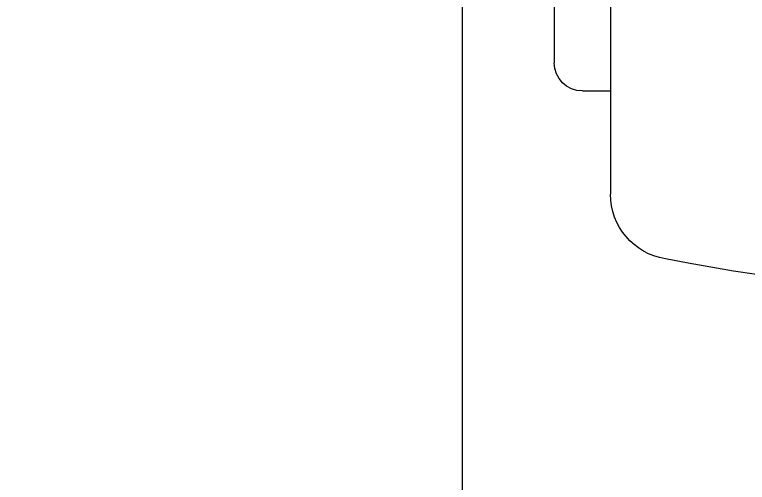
# Model space of a CAD drawing. Header units: metres. Extents: x 75097 to 220762, y -1557923 to -1361206.
# Drawn here: x 193038.7 to 193429.7, y -1455863.5 to -1455613.6 of the extents above; entities that cross this region are included whole.
import ezdxf
from ezdxf import colors
from ezdxf.entities.mleader import LeaderData, LeaderLine
from ezdxf.math import Vec2, Vec3

# ---------------------------------------------------------------- set-up
doc = ezdxf.new("R2010")
doc.units = ezdxf.units.M
doc.layers.get('0').update_dxf_attribs({"lineweight": 0})
doc.layers.add('A-100 - Copy$0$Medical Equipment and Furniture', color=8, linetype='Continuous', lineweight=0)
doc.layers.add('E-POWR', color=7, linetype='Continuous', lineweight=9, true_color=0x4e7e3e)
doc.styles.get("Standard").update_dxf_attribs({"font": 'GOTHIC.TTF'})

# ---------------------------------------------------------------- blocks, each defined once
blk = doc.blocks.new('A-100 - Copy$0$GF21042-P')
blk.add_line((0.7, 0.6), (-0.7, 0.6))
blk = doc.blocks.new('A-100 - Copy$0$GF21016-P')
at = {"extrusion": (-1.24384e-09, -1.20261e-09, -1)}
for p, q in [((0.46278, 0.01793), (0.46278, 0.41365)), ((0.47778, 0.35848), (0.46278, 0.35848)), ((0.49278, 0.01793), (0.49278, 0.34348))]:
    blk.add_line(p, q, dxfattribs=at)
for centre, radius, start, end in [((-0.23778, -0.5362), 1.00364, 78.75684, 101.24316), ((-0.42778, 0.41365), 0.035, 99.3443, 180), ((-0.47778, 0.34348), 0.015, 90, 180)]:
    blk.add_arc(centre, radius, start, end, dxfattribs=at)
blk = doc.blocks.new('A-100 - Copy')
at = {"layer": 'A-100 - Copy$0$Medical Equipment and Furniture', "xscale": -1000, "yscale": 1000, "zscale": 1000, "rotation": 270}
blk.add_blockref('A-100 - Copy$0$GF21042-P', (192677.43, -1455942.69, 0), dxfattribs=at)
at = {"layer": 'A-100 - Copy$0$Medical Equipment and Furniture', "extrusion": (-7.77424e-06, 6.8265e-12, -1), "xscale": -1000.000000000013, "yscale": 1000.000000000013, "zscale": 1000.000000000001, "rotation": 180.0014358771854}
blk.add_blockref('A-100 - Copy$0$GF21016-P', (-193819.47, -1455295.87, -1.51), dxfattribs=at)

msp = doc.modelspace()

# ---------------------------------------------------------------- leaders
at = {"layer": 'E-POWR'}
ml = msp.add_multileader_mtext('Standard', dxfattribs=at)
ml.set_content('#Y3\\PTO PP-03', color=256)
ml.set_leader_properties()
ml.build(insert=Vec2(0, 0))
ml.multileader.update_dxf_attribs({"text_right_attachment_type": 6, "dogleg_length": 200, "arrow_head_size": 200})
ctx = ml.context
ctx.base_point, ctx.char_height, ctx.arrow_head_size, ctx.landing_gap_size, ctx.plane_origin = Vec3(193291.7, -1456134.3, 2.35), 150, 200, 0.09, Vec3(193930.83, -1457217.87, 2.35)
ctx.right_attachment = 6
notes = []
notes.append((ctx, [(0, (1, 1, 0), (193091.7, -1456134.3, 2.35), (1, 0), 200, [(0, [(192804.31, -1455424.16, 2.35)], 0, [])])]))
ctx.mtext.insert, ctx.mtext.width, ctx.mtext.flow_direction = Vec3(193291.79, -1456057.42, 2.35), 1379.3693, 5
for ctx, leaders in notes:
    for number, flags, end, landing, length, lines in leaders:
        leader = LeaderData()
        leader.index, (leader.has_last_leader_line, leader.has_dogleg_vector, leader.attachment_direction) = number, flags
        leader.last_leader_point, leader.dogleg_vector, leader.dogleg_length = Vec3(end), Vec3(landing), length
        for number, points, colour, breaks in lines:
            line = LeaderLine()
            line.index, line.vertices, line.color, line.breaks = number, Vec3.list(points), colors.encode_raw_color(colour), breaks
            leader.lines.append(line)
        ctx.leaders.append(leader)

# ---------------------------------------------------------------- next in the draw order: block references
msp.add_blockref('A-100 - Copy', (0, 0))

doc.saveas('drawing.dxf')
